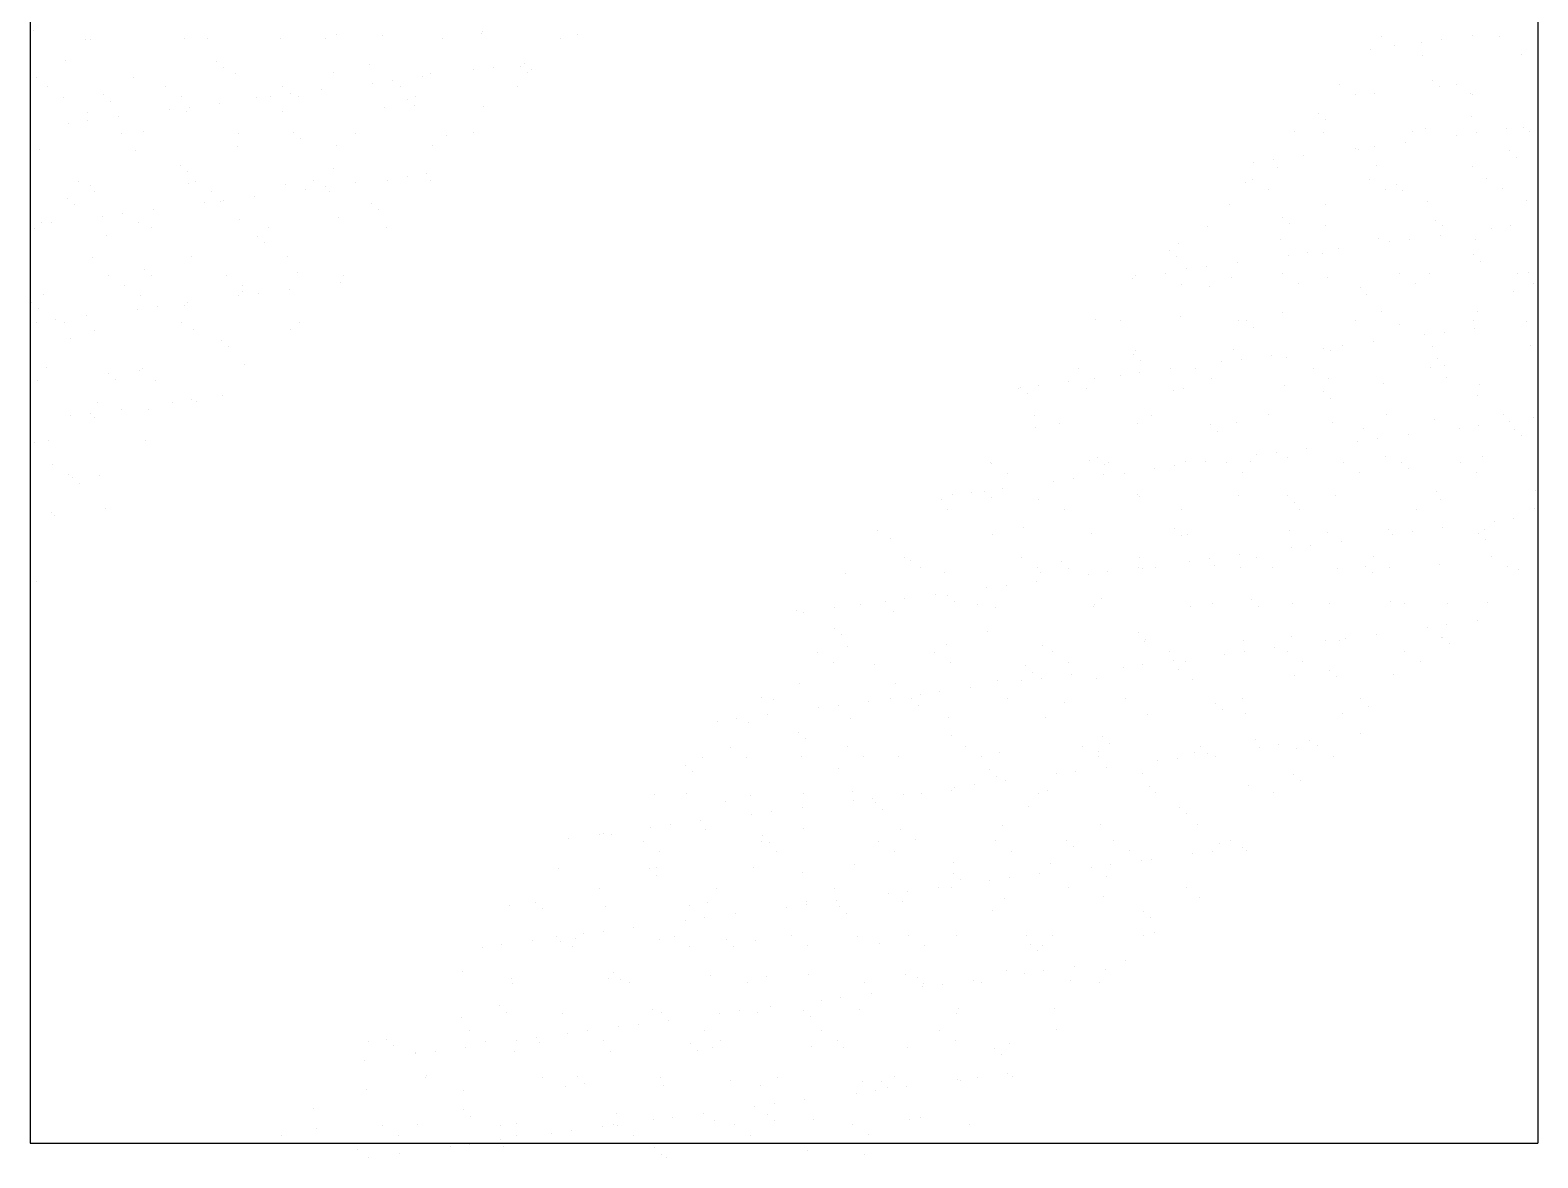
# Model space of a CAD drawing. Header units: inches. Extents: x 8.4 to 50.9, y 14.4 to 39.2.
# Drawn here: x 10.7714 to 10.9714, y 25.7495 to 25.8991 of the extents above; entities that cross this region are included whole.
import ezdxf

# ---------------------------------------------------------------- set-up
doc = ezdxf.new("R2010")
doc.units = ezdxf.units.IN
doc.header["$MEASUREMENT"] = 0
doc.layers.add('02', color=2, linetype='Continuous')

msp = doc.modelspace()

# ---------------------------------------------------------------- linework, layer by layer
at = {"layer": '02'}
for p, q in [((10.7714, 26.34505), (10.7714, 25.7515)), ((10.9714, 26.34505), (10.9714, 25.7515)), ((10.77178, 25.89908), (10.77178, 25.89908)), ((10.81209, 25.89846), (10.81209, 25.89846)), ((10.81812, 25.89841), (10.81812, 25.89841)), ((10.83121, 25.89858), (10.83121, 25.89858)), ((10.83147, 25.89886), (10.83147, 25.89886)), ((10.8417, 25.89801), (10.8417, 25.89801)), ((10.844, 25.89851), (10.844, 25.89851)), ((10.9507, 25.8982), (10.9507, 25.8982)), ((10.96267, 25.89833), (10.96267, 25.89833)), ((10.96627, 25.89823), (10.96627, 25.89823)), ((10.77873, 25.89782), (10.77873, 25.89782)), ((10.77942, 25.89789), (10.77942, 25.89789)), ((10.79182, 25.89798), (10.79182, 25.89798)), ((10.79499, 25.89792), (10.79499, 25.89792)), ((10.80461, 25.89792), (10.80461, 25.89792)), ((10.81056, 25.89795), (10.81056, 25.89795)), ((10.82613, 25.89798), (10.82613, 25.89798)), ((10.94921, 25.89656), (10.94921, 25.89656)), ((10.9524, 25.89702), (10.9524, 25.89702)), ((10.956, 25.89745), (10.956, 25.89745)), ((10.9586, 25.89779), (10.9586, 25.89779)), ((10.77613, 25.89509), (10.77613, 25.89509)), ((10.79614, 25.89492), (10.79614, 25.89492)), ((10.79706, 25.89407), (10.79706, 25.89407)), ((10.81644, 25.89448), (10.81644, 25.89448)), ((10.83286, 25.89418), (10.83286, 25.89418)), ((10.83644, 25.8943), (10.83644, 25.8943)), ((10.83693, 25.89472), (10.83693, 25.89472)), ((10.95612, 25.89566), (10.95612, 25.89566)), ((10.9692, 25.89583), (10.9692, 25.89583)), ((10.77229, 25.89287), (10.77229, 25.89287)), ((10.78508, 25.89281), (10.78508, 25.89281)), ((10.79858, 25.8933), (10.79858, 25.8933)), ((10.81167, 25.89346), (10.81167, 25.89346)), ((10.8168, 25.89207), (10.8168, 25.89207)), ((10.8194, 25.89241), (10.8194, 25.89241)), ((10.82347, 25.89295), (10.82347, 25.89295)), ((10.82446, 25.8934), (10.82446, 25.8934)), ((10.83026, 25.89384), (10.83026, 25.89384)), ((10.83737, 25.89346), (10.83737, 25.89346)), ((10.83797, 25.89389), (10.83797, 25.89389)), ((10.95737, 25.89246), (10.95737, 25.89246)), ((10.77376, 25.89155), (10.77376, 25.89155)), ((10.77587, 25.89021), (10.77587, 25.89021)), ((10.7811, 25.89053), (10.7811, 25.89053)), ((10.78933, 25.89158), (10.78933, 25.89158)), ((10.79144, 25.89024), (10.79144, 25.89024)), ((10.80141, 25.89009), (10.80141, 25.89009)), ((10.80334, 25.8903), (10.80334, 25.8903)), ((10.8049, 25.89161), (10.8049, 25.89161)), ((10.80594, 25.89064), (10.80594, 25.89064)), ((10.80701, 25.89026), (10.80701, 25.89026)), ((10.81001, 25.89118), (10.81001, 25.89118)), ((10.82047, 25.89164), (10.82047, 25.89164)), ((10.82258, 25.89029), (10.82258, 25.89029)), ((10.83604, 25.89166), (10.83604, 25.89166)), ((10.94504, 25.89186), (10.94504, 25.89186)), ((10.94715, 25.89052), (10.94715, 25.89052)), ((10.94967, 25.89072), (10.94967, 25.89072)), ((10.95829, 25.89162), (10.95829, 25.89162)), ((10.96061, 25.89189), (10.96061, 25.89189)), ((10.96246, 25.89066), (10.96246, 25.89066)), ((10.96272, 25.89055), (10.96272, 25.89055)), ((10.77905, 25.88818), (10.77905, 25.88818)), ((10.78203, 25.88968), (10.78203, 25.88968)), ((10.78988, 25.88853), (10.78988, 25.88853)), ((10.79214, 25.88835), (10.79214, 25.88835)), ((10.79249, 25.88887), (10.79249, 25.88887)), ((10.79655, 25.8894), (10.79655, 25.8894)), ((10.80493, 25.88829), (10.80493, 25.88829)), ((10.81843, 25.88877), (10.81843, 25.88877)), ((10.82141, 25.88992), (10.82141, 25.88992)), ((10.82234, 25.88907), (10.82234, 25.88907)), ((10.83152, 25.88894), (10.83152, 25.88894)), ((10.94234, 25.88807), (10.94234, 25.88807)), ((10.77642, 25.88675), (10.77642, 25.88675)), ((10.77903, 25.8871), (10.77903, 25.8871)), ((10.78309, 25.88763), (10.78309, 25.88763)), ((10.94326, 25.88723), (10.94326, 25.88723)), ((10.95643, 25.88603), (10.95643, 25.88603)), ((10.96264, 25.88763), (10.96264, 25.88763)), ((10.96952, 25.8862), (10.96952, 25.8862)), ((10.78346, 25.88537), (10.78346, 25.88537)), ((10.78638, 25.8857), (10.78638, 25.8857)), ((10.79903, 25.8854), (10.79903, 25.8854)), ((10.80638, 25.88553), (10.80638, 25.88553)), ((10.80731, 25.88468), (10.80731, 25.88468)), ((10.8146, 25.88543), (10.8146, 25.88543)), ((10.82669, 25.88508), (10.82669, 25.88508)), ((10.83017, 25.88546), (10.83017, 25.88546)), ((10.93917, 25.88565), (10.93917, 25.88565)), ((10.94293, 25.88554), (10.94293, 25.88554)), ((10.95382, 25.88422), (10.95382, 25.88422)), ((10.95474, 25.88568), (10.95474, 25.88568)), ((10.96061, 25.88511), (10.96061, 25.88511)), ((10.96321, 25.88545), (10.96321, 25.88545)), ((10.96728, 25.88599), (10.96728, 25.88599)), ((10.97031, 25.88571), (10.97031, 25.88571)), ((10.7726, 25.88324), (10.7726, 25.88324)), ((10.78539, 25.88317), (10.78539, 25.88317)), ((10.7989, 25.88366), (10.7989, 25.88366)), ((10.81199, 25.88383), (10.81199, 25.88383)), ((10.82478, 25.88377), (10.82478, 25.88377)), ((10.94036, 25.88245), (10.94036, 25.88245)), ((10.94715, 25.88334), (10.94715, 25.88334)), ((10.94761, 25.88324), (10.94761, 25.88324)), ((10.94975, 25.88368), (10.94975, 25.88368)), ((10.96762, 25.88307), (10.96762, 25.88307)), ((10.96854, 25.88223), (10.96854, 25.88223)), ((10.79135, 25.88114), (10.79135, 25.88114)), ((10.79227, 25.88029), (10.79227, 25.88029)), ((10.81166, 25.8807), (10.81166, 25.8807)), ((10.82401, 25.88007), (10.82401, 25.88007)), ((10.93369, 25.88157), (10.93369, 25.88157)), ((10.93629, 25.88191), (10.93629, 25.88191)), ((10.9369, 25.88092), (10.9369, 25.88092)), ((10.94998, 25.88108), (10.94998, 25.88108)), ((10.96277, 25.88102), (10.96277, 25.88102)), ((10.7778, 25.87903), (10.7778, 25.87903)), ((10.77936, 25.87855), (10.77936, 25.87855)), ((10.79245, 25.87872), (10.79245, 25.87872)), ((10.79337, 25.87906), (10.79337, 25.87906)), ((10.80524, 25.87865), (10.80524, 25.87865)), ((10.80894, 25.87909), (10.80894, 25.87909)), ((10.81055, 25.8783), (10.81055, 25.8783)), ((10.81462, 25.87884), (10.81462, 25.87884)), ((10.81875, 25.87914), (10.81875, 25.87914)), ((10.82141, 25.87973), (10.82141, 25.87973)), ((10.82451, 25.87911), (10.82451, 25.87911)), ((10.93258, 25.87885), (10.93258, 25.87885)), ((10.93351, 25.87931), (10.93351, 25.87931)), ((10.94908, 25.87934), (10.94908, 25.87934)), ((10.95259, 25.87868), (10.95259, 25.87868)), ((10.96465, 25.87937), (10.96465, 25.87937)), ((10.96676, 25.87803), (10.96676, 25.87803)), ((10.77632, 25.87675), (10.77632, 25.87675)), ((10.77991, 25.87769), (10.77991, 25.87769)), ((10.79449, 25.87619), (10.79449, 25.87619)), ((10.79548, 25.87772), (10.79548, 25.87772)), ((10.79662, 25.87631), (10.79662, 25.87631)), ((10.7971, 25.87653), (10.7971, 25.87653)), ((10.80116, 25.87707), (10.80116, 25.87707)), ((10.80795, 25.87796), (10.80795, 25.87796)), ((10.81105, 25.87774), (10.81105, 25.87774)), ((10.81663, 25.87614), (10.81663, 25.87614)), ((10.93561, 25.87797), (10.93561, 25.87797)), ((10.95118, 25.878), (10.95118, 25.878)), ((10.95351, 25.87784), (10.95351, 25.87784)), ((10.95675, 25.8764), (10.95675, 25.8764)), ((10.96983, 25.87656), (10.96983, 25.87656)), ((10.77724, 25.87591), (10.77724, 25.87591)), ((10.78103, 25.87442), (10.78103, 25.87442)), ((10.78364, 25.87476), (10.78364, 25.87476)), ((10.7877, 25.87529), (10.7877, 25.87529)), ((10.79921, 25.87403), (10.79921, 25.87403)), ((10.8123, 25.87419), (10.8123, 25.87419)), ((10.81755, 25.87529), (10.81755, 25.87529)), ((10.93045, 25.87597), (10.93045, 25.87597)), ((10.93756, 25.87429), (10.93756, 25.87429)), ((10.94324, 25.87591), (10.94324, 25.87591)), ((10.77193, 25.87282), (10.77193, 25.87282)), ((10.77292, 25.8736), (10.77292, 25.8736)), ((10.77424, 25.87352), (10.77424, 25.87352)), ((10.78571, 25.87354), (10.78571, 25.87354)), ((10.7875, 25.87285), (10.7875, 25.87285)), ((10.80307, 25.87288), (10.80307, 25.87288)), ((10.81864, 25.87291), (10.81864, 25.87291)), ((10.92763, 25.87311), (10.92763, 25.87311)), ((10.93848, 25.87345), (10.93848, 25.87345)), ((10.9432, 25.87313), (10.9432, 25.87313)), ((10.95786, 25.87385), (10.95786, 25.87385)), ((10.95878, 25.87316), (10.95878, 25.87316)), ((10.96522, 25.87277), (10.96522, 25.87277)), ((10.96782, 25.87312), (10.96782, 25.87312)), ((10.78159, 25.87192), (10.78159, 25.87192)), ((10.8016, 25.87175), (10.8016, 25.87175)), ((10.80252, 25.8709), (10.80252, 25.8709)), ((10.92371, 25.8708), (10.92371, 25.8708)), ((10.93721, 25.87128), (10.93721, 25.87128)), ((10.94497, 25.87011), (10.94497, 25.87011)), ((10.9503, 25.87145), (10.9503, 25.87145)), ((10.95176, 25.871), (10.95176, 25.871)), ((10.95436, 25.87134), (10.95436, 25.87134)), ((10.95843, 25.87188), (10.95843, 25.87188)), ((10.96309, 25.87139), (10.96309, 25.87139)), ((10.77968, 25.86891), (10.77968, 25.86891)), ((10.79277, 25.86908), (10.79277, 25.86908)), ((10.80556, 25.86902), (10.80556, 25.86902)), ((10.92253, 25.86991), (10.92253, 25.86991)), ((10.92345, 25.86906), (10.92345, 25.86906)), ((10.93151, 25.86833), (10.93151, 25.86833)), ((10.9383, 25.86923), (10.9383, 25.86923)), ((10.9409, 25.86957), (10.9409, 25.86957)), ((10.94283, 25.86946), (10.94283, 25.86946)), ((10.96284, 25.86929), (10.96284, 25.86929)), ((10.96376, 25.86845), (10.96376, 25.86845)), ((10.78184, 25.86651), (10.78184, 25.86651)), ((10.78657, 25.86736), (10.78657, 25.86736)), ((10.78749, 25.86651), (10.78749, 25.86651)), ((10.79741, 25.86654), (10.79741, 25.86654)), ((10.80687, 25.86692), (10.80687, 25.86692)), ((10.81298, 25.86657), (10.81298, 25.86657)), ((10.91768, 25.86617), (10.91768, 25.86617)), ((10.91805, 25.86656), (10.91805, 25.86656)), ((10.92197, 25.86676), (10.92197, 25.86676)), ((10.92484, 25.86746), (10.92484, 25.86746)), ((10.92745, 25.8678), (10.92745, 25.8678)), ((10.93077, 25.86634), (10.93077, 25.86634)), ((10.93754, 25.86679), (10.93754, 25.86679)), ((10.94356, 25.86628), (10.94356, 25.86628)), ((10.95311, 25.86682), (10.95311, 25.86682)), ((10.95706, 25.86676), (10.95706, 25.86676)), ((10.96869, 25.86685), (10.96869, 25.86685)), ((10.97015, 25.86693), (10.97015, 25.86693)), ((10.78395, 25.86517), (10.78395, 25.86517)), ((10.79952, 25.86519), (10.79952, 25.86519)), ((10.79953, 25.86439), (10.79953, 25.86439)), ((10.80171, 25.86419), (10.80171, 25.86419)), ((10.80577, 25.86473), (10.80577, 25.86473)), ((10.81256, 25.86562), (10.81256, 25.86562)), ((10.92408, 25.86542), (10.92408, 25.86542)), ((10.9278, 25.86508), (10.9278, 25.86508)), ((10.93965, 25.86545), (10.93965, 25.86545)), ((10.94781, 25.8649), (10.94781, 25.8649)), ((10.94873, 25.86406), (10.94873, 25.86406)), ((10.95522, 25.86548), (10.95522, 25.86548)), ((10.96811, 25.86446), (10.96811, 25.86446)), ((10.97079, 25.86551), (10.97079, 25.86551)), ((10.77154, 25.86297), (10.77154, 25.86297)), ((10.77246, 25.86213), (10.77246, 25.86213)), ((10.77323, 25.86397), (10.77323, 25.86397)), ((10.78564, 25.86208), (10.78564, 25.86208)), ((10.78602, 25.86391), (10.78602, 25.86391)), ((10.78825, 25.86242), (10.78825, 25.86242)), ((10.79184, 25.86253), (10.79184, 25.86253)), ((10.79231, 25.86295), (10.79231, 25.86295)), ((10.7991, 25.86385), (10.7991, 25.86385)), ((10.77219, 25.8603), (10.77219, 25.8603)), ((10.77479, 25.86065), (10.77479, 25.86065)), ((10.77596, 25.8603), (10.77596, 25.8603)), ((10.77885, 25.86118), (10.77885, 25.86118)), ((10.79154, 25.86033), (10.79154, 25.86033)), ((10.80711, 25.86036), (10.80711, 25.86036)), ((10.91277, 25.86069), (10.91277, 25.86069)), ((10.9161, 25.86056), (10.9161, 25.86056)), ((10.92402, 25.86116), (10.92402, 25.86116)), ((10.93167, 25.86059), (10.93167, 25.86059)), ((10.93278, 25.86052), (10.93278, 25.86052)), ((10.93753, 25.86165), (10.93753, 25.86165)), ((10.94724, 25.86061), (10.94724, 25.86061)), ((10.95061, 25.86182), (10.95061, 25.86182)), ((10.95308, 25.86007), (10.95308, 25.86007)), ((10.96281, 25.86064), (10.96281, 25.86064)), ((10.9634, 25.86175), (10.9634, 25.86175)), ((10.96983, 25.86043), (10.96983, 25.86043)), ((10.77681, 25.85814), (10.77681, 25.85814)), ((10.77999, 25.85928), (10.77999, 25.85928)), ((10.79308, 25.85945), (10.79308, 25.85945)), ((10.80587, 25.85939), (10.80587, 25.85939)), ((10.9337, 25.85967), (10.9337, 25.85967)), ((10.95637, 25.85866), (10.95637, 25.85866)), ((10.95897, 25.859), (10.95897, 25.859)), ((10.96304, 25.85954), (10.96304, 25.85954)), ((10.79682, 25.85797), (10.79682, 25.85797)), ((10.79774, 25.85712), (10.79774, 25.85712)), ((10.91775, 25.85613), (10.91775, 25.85613)), ((10.91799, 25.85654), (10.91799, 25.85654)), ((10.93108, 25.8567), (10.93108, 25.8567)), ((10.94291, 25.85689), (10.94291, 25.85689)), ((10.94387, 25.85664), (10.94387, 25.85664)), ((10.94551, 25.85723), (10.94551, 25.85723)), ((10.94958, 25.85777), (10.94958, 25.85777)), ((10.95737, 25.85713), (10.95737, 25.85713)), ((10.97046, 25.85729), (10.97046, 25.85729)), ((10.77355, 25.85433), (10.77355, 25.85433)), ((10.78634, 25.85427), (10.78634, 25.85427)), ((10.79984, 25.85476), (10.79984, 25.85476)), ((10.91044, 25.85422), (10.91044, 25.85422)), ((10.91867, 25.85528), (10.91867, 25.85528)), ((10.92266, 25.85422), (10.92266, 25.85422)), ((10.92601, 25.85424), (10.92601, 25.85424)), ((10.92945, 25.85512), (10.92945, 25.85512)), ((10.93206, 25.85546), (10.93206, 25.85546)), ((10.93612, 25.856), (10.93612, 25.856)), ((10.93805, 25.85568), (10.93805, 25.85568)), ((10.94158, 25.85427), (10.94158, 25.85427)), ((10.95715, 25.8543), (10.95715, 25.8543)), ((10.95806, 25.85551), (10.95806, 25.85551)), ((10.95898, 25.85467), (10.95898, 25.85467)), ((10.77241, 25.85262), (10.77241, 25.85262)), ((10.78179, 25.85358), (10.78179, 25.85358)), ((10.78271, 25.85274), (10.78271, 25.85274)), ((10.78587, 25.85399), (10.78587, 25.85399)), ((10.78798, 25.85265), (10.78798, 25.85265)), ((10.9092, 25.85245), (10.9092, 25.85245)), ((10.91255, 25.85287), (10.91255, 25.85287)), ((10.91599, 25.85335), (10.91599, 25.85335)), ((10.9186, 25.85369), (10.9186, 25.85369)), ((10.92812, 25.8529), (10.92812, 25.8529)), ((10.93784, 25.85201), (10.93784, 25.85201)), ((10.94369, 25.85293), (10.94369, 25.85293)), ((10.95093, 25.85218), (10.95093, 25.85218)), ((10.95926, 25.85296), (10.95926, 25.85296)), ((10.96372, 25.85212), (10.96372, 25.85212)), ((10.79286, 25.85008), (10.79286, 25.85008)), ((10.79692, 25.85062), (10.79692, 25.85062)), ((10.90254, 25.85157), (10.90254, 25.85157)), ((10.90272, 25.85174), (10.90272, 25.85174)), ((10.90364, 25.85089), (10.90364, 25.85089)), ((10.90514, 25.85192), (10.90514, 25.85192)), ((10.91155, 25.85159), (10.91155, 25.85159)), ((10.92302, 25.8513), (10.92302, 25.8513)), ((10.92434, 25.85153), (10.92434, 25.85153)), ((10.94303, 25.85112), (10.94303, 25.85112)), ((10.94395, 25.85028), (10.94395, 25.85028)), ((10.96333, 25.85068), (10.96333, 25.85068)), ((10.7794, 25.84831), (10.7794, 25.84831)), ((10.78031, 25.84965), (10.78031, 25.84965)), ((10.78346, 25.84884), (10.78346, 25.84884)), ((10.78706, 25.84875), (10.78706, 25.84875)), ((10.79025, 25.84974), (10.79025, 25.84974)), ((10.7934, 25.84981), (10.7934, 25.84981)), ((10.90457, 25.84801), (10.90457, 25.84801)), ((10.92014, 25.84804), (10.92014, 25.84804)), ((10.93571, 25.84806), (10.93571, 25.84806)), ((10.95128, 25.84809), (10.95128, 25.84809)), ((10.96685, 25.84812), (10.96685, 25.84812)), ((10.7768, 25.84797), (10.7768, 25.84797)), ((10.78, 25.84778), (10.78, 25.84778)), ((10.9048, 25.84641), (10.9048, 25.84641)), ((10.90799, 25.84691), (10.90799, 25.84691)), ((10.91831, 25.8469), (10.91831, 25.8469)), ((10.928, 25.84674), (10.928, 25.84674)), ((10.9314, 25.84707), (10.9314, 25.84707)), ((10.94419, 25.84701), (10.94419, 25.84701)), ((10.9483, 25.84629), (10.9483, 25.84629)), ((10.95769, 25.84749), (10.95769, 25.84749)), ((10.96098, 25.84632), (10.96098, 25.84632)), ((10.96358, 25.84667), (10.96358, 25.84667)), ((10.96765, 25.8472), (10.96765, 25.8472)), ((10.9683, 25.84612), (10.9683, 25.84612)), ((10.97078, 25.84766), (10.97078, 25.84766)), ((10.77203, 25.84436), (10.77203, 25.84436)), ((10.77386, 25.8447), (10.77386, 25.8447)), ((10.78665, 25.84464), (10.78665, 25.84464)), ((10.92892, 25.84589), (10.92892, 25.84589)), ((10.94752, 25.84455), (10.94752, 25.84455)), ((10.95012, 25.84489), (10.95012, 25.84489)), ((10.95419, 25.84543), (10.95419, 25.84543)), ((10.96923, 25.84528), (10.96923, 25.84528)), ((10.91296, 25.84235), (10.91296, 25.84235)), ((10.93406, 25.84278), (10.93406, 25.84278)), ((10.93667, 25.84312), (10.93667, 25.84312)), ((10.93816, 25.84238), (10.93816, 25.84238)), ((10.94073, 25.84366), (10.94073, 25.84366)), ((10.95124, 25.84255), (10.95124, 25.84255)), ((10.96403, 25.84249), (10.96403, 25.84249)), ((10.77434, 25.84144), (10.77434, 25.84144)), ((10.77645, 25.8401), (10.77645, 25.8401)), ((10.78062, 25.84001), (10.78062, 25.84001)), ((10.89877, 25.84179), (10.89877, 25.84179)), ((10.89891, 25.84167), (10.89891, 25.84167)), ((10.90102, 25.84032), (10.90102, 25.84032)), ((10.91186, 25.84196), (10.91186, 25.84196)), ((10.91381, 25.84011), (10.91381, 25.84011)), ((10.91389, 25.8415), (10.91389, 25.8415)), ((10.91448, 25.84169), (10.91448, 25.84169)), ((10.91659, 25.84035), (10.91659, 25.84035)), ((10.9206, 25.84101), (10.9206, 25.84101)), ((10.92321, 25.84135), (10.92321, 25.84135)), ((10.92465, 25.84189), (10.92465, 25.84189)), ((10.92727, 25.84189), (10.92727, 25.84189)), ((10.93005, 25.84172), (10.93005, 25.84172)), ((10.93216, 25.84038), (10.93216, 25.84038)), ((10.93327, 25.84191), (10.93327, 25.84191)), ((10.94562, 25.84175), (10.94562, 25.84175)), ((10.94773, 25.84041), (10.94773, 25.84041)), ((10.95327, 25.84173), (10.95327, 25.84173)), ((10.9542, 25.84089), (10.9542, 25.84089)), ((10.96119, 25.84178), (10.96119, 25.84178)), ((10.9633, 25.84044), (10.9633, 25.84044)), ((10.77701, 25.8398), (10.77701, 25.8398)), ((10.77793, 25.83896), (10.77793, 25.83896)), ((10.90035, 25.83834), (10.90035, 25.83834)), ((10.90715, 25.83924), (10.90715, 25.83924)), ((10.90975, 25.83958), (10.90975, 25.83958)), ((10.97109, 25.83803), (10.97109, 25.83803)), ((10.89233, 25.83684), (10.89233, 25.83684)), ((10.89369, 25.83746), (10.89369, 25.83746)), ((10.89629, 25.83781), (10.89629, 25.83781)), ((10.89793, 25.83796), (10.89793, 25.83796)), ((10.89886, 25.83711), (10.89886, 25.83711)), ((10.90512, 25.83678), (10.90512, 25.83678)), ((10.91824, 25.83752), (10.91824, 25.83752)), ((10.91862, 25.83727), (10.91862, 25.83727)), ((10.93171, 25.83743), (10.93171, 25.83743)), ((10.93824, 25.83735), (10.93824, 25.83735)), ((10.93916, 25.8365), (10.93916, 25.8365)), ((10.9445, 25.83737), (10.9445, 25.83737)), ((10.958, 25.83786), (10.958, 25.83786)), ((10.95855, 25.8369), (10.95855, 25.8369)), ((10.77418, 25.83507), (10.77418, 25.83507)), ((10.77461, 25.83473), (10.77461, 25.83473)), ((10.78141, 25.83563), (10.78141, 25.83563)), ((10.89304, 25.83546), (10.89304, 25.83546)), ((10.90861, 25.83549), (10.90861, 25.83549)), ((10.92418, 25.83552), (10.92418, 25.83552)), ((10.93975, 25.83554), (10.93975, 25.83554)), ((10.95532, 25.83557), (10.95532, 25.83557)), ((10.96819, 25.83433), (10.96819, 25.83433)), ((10.97089, 25.8356), (10.97089, 25.8356)), ((10.88382, 25.83273), (10.88382, 25.83273)), ((10.89909, 25.83215), (10.89909, 25.83215)), ((10.90321, 25.83313), (10.90321, 25.83313)), ((10.91218, 25.83232), (10.91218, 25.83232)), ((10.92321, 25.83296), (10.92321, 25.83296)), ((10.92413, 25.83211), (10.92413, 25.83211)), ((10.92497, 25.83226), (10.92497, 25.83226)), ((10.93847, 25.83275), (10.93847, 25.83275)), ((10.94351, 25.83251), (10.94351, 25.83251)), ((10.95156, 25.83291), (10.95156, 25.83291)), ((10.95213, 25.83221), (10.95213, 25.83221)), ((10.95473, 25.83255), (10.95473, 25.83255)), ((10.9588, 25.83309), (10.9588, 25.83309)), ((10.96352, 25.83234), (10.96352, 25.83234)), ((10.96435, 25.83285), (10.96435, 25.83285)), ((10.96559, 25.83398), (10.96559, 25.83398)), ((10.88558, 25.83167), (10.88558, 25.83167)), ((10.93867, 25.83044), (10.93867, 25.83044)), ((10.94128, 25.83078), (10.94128, 25.83078)), ((10.94534, 25.83132), (10.94534, 25.83132)), ((10.96444, 25.8315), (10.96444, 25.8315)), ((10.88738, 25.82912), (10.88738, 25.82912)), ((10.88817, 25.82874), (10.88817, 25.82874)), ((10.90295, 25.82915), (10.90295, 25.82915)), ((10.90818, 25.82857), (10.90818, 25.82857)), ((10.91852, 25.82917), (10.91852, 25.82917)), ((10.92521, 25.82867), (10.92521, 25.82867)), ((10.92782, 25.82901), (10.92782, 25.82901)), ((10.92848, 25.82813), (10.92848, 25.82813)), ((10.93188, 25.82955), (10.93188, 25.82955)), ((10.93409, 25.8292), (10.93409, 25.8292)), ((10.94966, 25.82923), (10.94966, 25.82923)), ((10.95832, 25.82823), (10.95832, 25.82823)), ((10.96523, 25.82926), (10.96523, 25.82926)), ((10.77222, 25.82602), (10.77222, 25.82602)), ((10.87955, 25.82704), (10.87955, 25.82704)), ((10.88948, 25.82777), (10.88948, 25.82777)), ((10.89264, 25.82721), (10.89264, 25.82721)), ((10.90496, 25.826), (10.90496, 25.826)), ((10.90505, 25.8278), (10.90505, 25.8278)), ((10.90543, 25.82715), (10.90543, 25.82715)), ((10.9091, 25.82772), (10.9091, 25.82772)), ((10.91176, 25.8269), (10.91176, 25.8269)), ((10.91436, 25.82724), (10.91436, 25.82724)), ((10.91842, 25.82777), (10.91842, 25.82777)), ((10.91894, 25.82763), (10.91894, 25.82763)), ((10.92063, 25.82783), (10.92063, 25.82783)), ((10.93202, 25.8278), (10.93202, 25.8278)), ((10.9362, 25.82786), (10.9362, 25.82786)), ((10.94482, 25.82774), (10.94482, 25.82774)), ((10.94849, 25.82795), (10.94849, 25.82795)), ((10.94941, 25.82711), (10.94941, 25.82711)), ((10.95177, 25.82789), (10.95177, 25.82789)), ((10.96734, 25.82792), (10.96734, 25.82792)), ((10.96879, 25.82751), (10.96879, 25.82751)), ((10.8915, 25.82423), (10.8915, 25.82423)), ((10.89315, 25.82418), (10.89315, 25.82418)), ((10.8983, 25.82512), (10.8983, 25.82512)), ((10.9009, 25.82547), (10.9009, 25.82547)), ((10.87311, 25.82209), (10.87311, 25.82209)), ((10.87805, 25.82246), (10.87805, 25.82246)), ((10.8815, 25.82291), (10.8815, 25.82291)), ((10.88484, 25.82335), (10.88484, 25.82335)), ((10.8859, 25.82203), (10.8859, 25.82203)), ((10.88744, 25.8237), (10.88744, 25.8237)), ((10.89407, 25.82334), (10.89407, 25.82334)), ((10.89707, 25.82294), (10.89707, 25.82294)), ((10.8994, 25.82252), (10.8994, 25.82252)), ((10.91249, 25.82269), (10.91249, 25.82269)), ((10.91265, 25.82297), (10.91265, 25.82297)), ((10.91345, 25.82374), (10.91345, 25.82374)), ((10.92528, 25.82263), (10.92528, 25.82263)), ((10.92822, 25.823), (10.92822, 25.823)), ((10.93346, 25.82357), (10.93346, 25.82357)), ((10.93438, 25.82272), (10.93438, 25.82272)), ((10.93879, 25.82311), (10.93879, 25.82311)), ((10.94379, 25.82302), (10.94379, 25.82302)), ((10.95187, 25.82328), (10.95187, 25.82328)), ((10.95376, 25.82312), (10.95376, 25.82312)), ((10.95936, 25.82305), (10.95936, 25.82305)), ((10.96466, 25.82322), (10.96466, 25.82322)), ((10.87398, 25.82192), (10.87398, 25.82192)), ((10.95934, 25.82022), (10.95934, 25.82022)), ((10.96341, 25.82075), (10.96341, 25.82075)), ((10.87812, 25.81979), (10.87812, 25.81979)), ((10.87904, 25.81895), (10.87904, 25.81895)), ((10.89842, 25.81935), (10.89842, 25.81935)), ((10.91843, 25.81918), (10.91843, 25.81918)), ((10.91935, 25.81833), (10.91935, 25.81833)), ((10.93234, 25.81817), (10.93234, 25.81817)), ((10.93873, 25.81874), (10.93873, 25.81874)), ((10.94328, 25.8181), (10.94328, 25.8181)), ((10.94513, 25.8181), (10.94513, 25.8181)), ((10.94589, 25.81844), (10.94589, 25.81844)), ((10.94995, 25.81898), (10.94995, 25.81898)), ((10.95674, 25.81987), (10.95674, 25.81987)), ((10.95863, 25.81859), (10.95863, 25.81859)), ((10.95874, 25.81856), (10.95874, 25.81856)), ((10.87584, 25.81657), (10.87584, 25.81657)), ((10.87987, 25.81741), (10.87987, 25.81741)), ((10.89141, 25.8166), (10.89141, 25.8166)), ((10.89296, 25.81757), (10.89296, 25.81757)), ((10.90575, 25.81751), (10.90575, 25.81751)), ((10.90698, 25.81663), (10.90698, 25.81663)), ((10.91925, 25.818), (10.91925, 25.818)), ((10.92255, 25.81665), (10.92255, 25.81665)), ((10.92982, 25.81633), (10.92982, 25.81633)), ((10.93243, 25.81667), (10.93243, 25.81667)), ((10.93649, 25.81721), (10.93649, 25.81721)), ((10.93813, 25.81668), (10.93813, 25.81668)), ((10.9537, 25.81671), (10.9537, 25.81671)), ((10.95966, 25.81772), (10.95966, 25.81772)), ((10.87795, 25.81523), (10.87795, 25.81523)), ((10.88339, 25.81496), (10.88339, 25.81496)), ((10.89352, 25.81525), (10.89352, 25.81525)), ((10.9034, 25.81479), (10.9034, 25.81479)), ((10.90909, 25.81528), (10.90909, 25.81528)), ((10.91637, 25.81456), (10.91637, 25.81456)), ((10.91897, 25.8149), (10.91897, 25.8149)), ((10.92303, 25.81544), (10.92303, 25.81544)), ((10.9237, 25.81435), (10.9237, 25.81435)), ((10.92466, 25.81531), (10.92466, 25.81531)), ((10.94023, 25.81534), (10.94023, 25.81534)), ((10.94371, 25.81418), (10.94371, 25.81418)), ((10.9558, 25.81537), (10.9558, 25.81537)), ((10.87342, 25.81246), (10.87342, 25.81246)), ((10.88621, 25.8124), (10.88621, 25.8124)), ((10.89972, 25.81289), (10.89972, 25.81289)), ((10.90291, 25.81279), (10.90291, 25.81279)), ((10.90432, 25.81395), (10.90432, 25.81395)), ((10.90551, 25.81313), (10.90551, 25.81313)), ((10.90957, 25.81366), (10.90957, 25.81366)), ((10.91281, 25.81305), (10.91281, 25.81305)), ((10.9256, 25.81299), (10.9256, 25.81299)), ((10.9391, 25.81348), (10.9391, 25.81348)), ((10.94463, 25.81333), (10.94463, 25.81333)), ((10.95219, 25.81364), (10.95219, 25.81364)), ((10.86836, 25.81057), (10.86836, 25.81057)), ((10.86997, 25.81036), (10.86997, 25.81036)), ((10.88266, 25.81012), (10.88266, 25.81012)), ((10.88554, 25.81039), (10.88554, 25.81039)), ((10.88837, 25.8104), (10.88837, 25.8104)), ((10.88945, 25.81101), (10.88945, 25.81101)), ((10.89205, 25.81136), (10.89205, 25.81136)), ((10.89611, 25.81189), (10.89611, 25.81189)), ((10.90111, 25.81042), (10.90111, 25.81042)), ((10.91668, 25.81045), (10.91668, 25.81045)), ((10.93225, 25.81047), (10.93225, 25.81047)), ((10.94782, 25.8105), (10.94782, 25.8105)), ((10.8692, 25.80835), (10.8692, 25.80835)), ((10.87599, 25.80924), (10.87599, 25.80924)), ((10.87859, 25.80958), (10.87859, 25.80958)), ((10.88929, 25.80956), (10.88929, 25.80956)), ((10.90867, 25.80996), (10.90867, 25.80996)), ((10.91957, 25.80836), (10.91957, 25.80836)), ((10.92868, 25.80979), (10.92868, 25.80979)), ((10.9296, 25.80894), (10.9296, 25.80894)), ((10.93265, 25.80853), (10.93265, 25.80853)), ((10.94545, 25.80847), (10.94545, 25.80847)), ((10.94898, 25.80935), (10.94898, 25.80935)), ((10.86253, 25.80747), (10.86253, 25.80747)), ((10.86513, 25.80781), (10.86513, 25.80781)), ((10.86668, 25.80729), (10.86668, 25.80729)), ((10.87334, 25.80601), (10.87334, 25.80601)), ((10.88018, 25.80777), (10.88018, 25.80777)), ((10.89327, 25.80794), (10.89327, 25.80794)), ((10.90606, 25.80788), (10.90606, 25.80788)), ((10.86431, 25.80402), (10.86431, 25.80402)), ((10.87426, 25.80517), (10.87426, 25.80517)), ((10.87988, 25.80405), (10.87988, 25.80405)), ((10.89364, 25.80557), (10.89364, 25.80557)), ((10.89545, 25.80408), (10.89545, 25.80408)), ((10.91102, 25.8041), (10.91102, 25.8041)), ((10.91365, 25.8054), (10.91365, 25.8054)), ((10.91457, 25.80455), (10.91457, 25.80455)), ((10.92659, 25.80413), (10.92659, 25.80413)), ((10.93395, 25.80496), (10.93395, 25.80496)), ((10.93704, 25.80433), (10.93704, 25.80433)), ((10.9411, 25.80487), (10.9411, 25.80487)), ((10.94216, 25.80416), (10.94216, 25.80416)), ((10.94789, 25.80576), (10.94789, 25.80576)), ((10.86065, 25.80266), (10.86065, 25.80266)), ((10.86642, 25.80268), (10.86642, 25.80268)), ((10.87374, 25.80283), (10.87374, 25.80283)), ((10.88199, 25.80271), (10.88199, 25.80271)), ((10.88653, 25.80277), (10.88653, 25.80277)), ((10.89756, 25.80273), (10.89756, 25.80273)), ((10.90003, 25.80325), (10.90003, 25.80325)), ((10.91312, 25.80342), (10.91312, 25.80342)), ((10.91313, 25.80276), (10.91313, 25.80276)), ((10.92098, 25.80222), (10.92098, 25.80222)), ((10.92358, 25.80256), (10.92358, 25.80256)), ((10.92591, 25.80336), (10.92591, 25.80336)), ((10.92764, 25.8031), (10.92764, 25.8031)), ((10.9287, 25.80279), (10.9287, 25.80279)), ((10.93443, 25.80399), (10.93443, 25.80399)), ((10.93942, 25.80384), (10.93942, 25.80384)), ((10.94427, 25.80282), (10.94427, 25.80282)), ((10.85831, 25.80162), (10.85831, 25.80162)), ((10.85923, 25.80078), (10.85923, 25.80078)), ((10.87861, 25.80118), (10.87861, 25.80118)), ((10.89862, 25.80101), (10.89862, 25.80101)), ((10.89954, 25.80017), (10.89954, 25.80017)), ((10.90752, 25.80045), (10.90752, 25.80045)), ((10.91012, 25.80079), (10.91012, 25.80079)), ((10.91418, 25.80132), (10.91418, 25.80132)), ((10.91892, 25.80057), (10.91892, 25.80057)), ((10.93893, 25.8004), (10.93893, 25.8004)), ((10.8805, 25.79814), (10.8805, 25.79814)), ((10.89359, 25.79831), (10.89359, 25.79831)), ((10.89406, 25.79868), (10.89406, 25.79868)), ((10.89666, 25.79902), (10.89666, 25.79902)), ((10.90072, 25.79955), (10.90072, 25.79955)), ((10.90638, 25.79824), (10.90638, 25.79824)), ((10.91988, 25.79873), (10.91988, 25.79873)), ((10.93297, 25.7989), (10.93297, 25.7989)), ((10.93985, 25.79955), (10.93985, 25.79955)), ((10.8542, 25.79771), (10.8542, 25.79771)), ((10.85844, 25.79781), (10.85844, 25.79781)), ((10.86358, 25.79679), (10.86358, 25.79679)), ((10.86699, 25.79765), (10.86699, 25.79765)), ((10.87381, 25.79601), (10.87381, 25.79601)), ((10.87401, 25.79784), (10.87401, 25.79784)), ((10.8806, 25.7969), (10.8806, 25.7969)), ((10.8832, 25.79725), (10.8832, 25.79725)), ((10.88359, 25.79662), (10.88359, 25.79662)), ((10.88727, 25.79778), (10.88727, 25.79778)), ((10.88958, 25.79787), (10.88958, 25.79787)), ((10.90389, 25.79618), (10.90389, 25.79618)), ((10.90515, 25.7979), (10.90515, 25.7979)), ((10.92072, 25.79793), (10.92072, 25.79793)), ((10.9239, 25.79601), (10.9239, 25.79601)), ((10.93629, 25.79795), (10.93629, 25.79795)), ((10.86035, 25.79424), (10.86035, 25.79424)), ((10.86714, 25.79513), (10.86714, 25.79513)), ((10.86974, 25.79547), (10.86974, 25.79547)), ((10.88451, 25.79578), (10.88451, 25.79578)), ((10.92482, 25.79516), (10.92482, 25.79516)), ((10.84689, 25.79247), (10.84689, 25.79247)), ((10.84746, 25.79254), (10.84746, 25.79254)), ((10.84855, 25.79241), (10.84855, 25.79241)), ((10.85368, 25.79336), (10.85368, 25.79336)), ((10.85628, 25.7937), (10.85628, 25.7937)), ((10.86097, 25.79303), (10.86097, 25.79303)), ((10.86856, 25.79223), (10.86856, 25.79223)), ((10.87405, 25.79319), (10.87405, 25.79319)), ((10.88684, 25.79313), (10.88684, 25.79313)), ((10.90035, 25.79362), (10.90035, 25.79362)), ((10.91344, 25.79378), (10.91344, 25.79378)), ((10.92623, 25.79372), (10.92623, 25.79372)), ((10.84282, 25.79193), (10.84282, 25.79193)), ((10.85278, 25.79147), (10.85278, 25.79147)), ((10.85489, 25.79013), (10.85489, 25.79013)), ((10.86835, 25.7915), (10.86835, 25.7915)), ((10.86948, 25.79139), (10.86948, 25.79139)), ((10.87046, 25.79016), (10.87046, 25.79016)), ((10.88392, 25.79153), (10.88392, 25.79153)), ((10.88603, 25.79018), (10.88603, 25.79018)), ((10.88886, 25.79179), (10.88886, 25.79179)), ((10.89949, 25.79156), (10.89949, 25.79156)), ((10.9016, 25.79021), (10.9016, 25.79021)), ((10.90887, 25.79162), (10.90887, 25.79162)), ((10.90979, 25.79078), (10.90979, 25.79078)), ((10.91506, 25.79158), (10.91506, 25.79158)), ((10.91717, 25.79024), (10.91717, 25.79024)), ((10.92819, 25.79022), (10.92819, 25.79022)), ((10.92917, 25.79118), (10.92917, 25.79118)), ((10.93063, 25.79161), (10.93063, 25.79161)), ((10.93225, 25.79076), (10.93225, 25.79076)), ((10.93274, 25.79027), (10.93274, 25.79027)), ((10.85452, 25.78808), (10.85452, 25.78808)), ((10.86731, 25.78802), (10.86731, 25.78802)), ((10.88081, 25.7885), (10.88081, 25.7885)), ((10.8939, 25.78867), (10.8939, 25.78867)), ((10.90669, 25.78861), (10.90669, 25.78861)), ((10.91213, 25.78811), (10.91213, 25.78811)), ((10.91473, 25.78845), (10.91473, 25.78845)), ((10.91879, 25.78899), (10.91879, 25.78899)), ((10.9202, 25.7891), (10.9202, 25.7891)), ((10.92559, 25.78988), (10.92559, 25.78988)), ((10.84143, 25.78791), (10.84143, 25.78791)), ((10.85353, 25.78785), (10.85353, 25.78785)), ((10.85445, 25.787), (10.85445, 25.787)), ((10.87383, 25.7874), (10.87383, 25.7874)), ((10.89383, 25.78723), (10.89383, 25.78723)), ((10.89476, 25.78639), (10.89476, 25.78639)), ((10.89867, 25.78634), (10.89867, 25.78634)), ((10.90127, 25.78668), (10.90127, 25.78668)), ((10.90533, 25.78721), (10.90533, 25.78721)), ((10.91414, 25.78679), (10.91414, 25.78679)), ((10.84691, 25.78526), (10.84691, 25.78526)), ((10.86248, 25.78529), (10.86248, 25.78529)), ((10.87805, 25.78532), (10.87805, 25.78532)), ((10.88521, 25.78456), (10.88521, 25.78456)), ((10.88781, 25.78491), (10.88781, 25.78491)), ((10.89188, 25.78544), (10.89188, 25.78544)), ((10.89362, 25.78535), (10.89362, 25.78535)), ((10.90919, 25.78538), (10.90919, 25.78538)), ((10.91375, 25.78415), (10.91375, 25.78415)), ((10.92476, 25.78541), (10.92476, 25.78541)), ((10.92654, 25.78409), (10.92654, 25.78409)), ((10.83499, 25.78297), (10.83499, 25.78297)), ((10.83849, 25.78346), (10.83849, 25.78346)), ((10.83942, 25.78261), (10.83942, 25.78261)), ((10.84778, 25.7829), (10.84778, 25.7829)), ((10.8588, 25.78301), (10.8588, 25.78301)), ((10.86128, 25.78339), (10.86128, 25.78339)), ((10.87175, 25.78279), (10.87175, 25.78279)), ((10.87435, 25.78314), (10.87435, 25.78314)), ((10.87437, 25.78356), (10.87437, 25.78356)), ((10.87842, 25.78367), (10.87842, 25.78367)), ((10.8788, 25.78284), (10.8788, 25.78284)), ((10.88716, 25.7835), (10.88716, 25.7835)), ((10.89911, 25.7824), (10.89911, 25.7824)), ((10.90066, 25.78398), (10.90066, 25.78398)), ((10.91911, 25.78223), (10.91911, 25.78223)), ((10.8515, 25.78013), (10.8515, 25.78013)), ((10.85829, 25.78102), (10.85829, 25.78102)), ((10.86089, 25.78136), (10.86089, 25.78136)), ((10.86496, 25.7819), (10.86496, 25.7819)), ((10.87973, 25.782), (10.87973, 25.782)), ((10.92003, 25.78138), (10.92003, 25.78138)), ((10.83804, 25.77835), (10.83804, 25.77835)), ((10.84125, 25.77892), (10.84125, 25.77892)), ((10.84175, 25.77828), (10.84175, 25.77828)), ((10.84377, 25.77863), (10.84377, 25.77863)), ((10.84483, 25.77925), (10.84483, 25.77925)), ((10.84743, 25.77959), (10.84743, 25.77959)), ((10.85483, 25.77845), (10.85483, 25.77845)), ((10.85682, 25.77895), (10.85682, 25.77895)), ((10.86377, 25.77845), (10.86377, 25.77845)), ((10.86762, 25.77838), (10.86762, 25.77838)), ((10.87239, 25.77898), (10.87239, 25.77898)), ((10.88113, 25.77887), (10.88113, 25.77887)), ((10.88408, 25.77801), (10.88408, 25.77801)), ((10.88796, 25.77901), (10.88796, 25.77901)), ((10.89422, 25.77904), (10.89422, 25.77904)), ((10.90353, 25.77904), (10.90353, 25.77904)), ((10.90701, 25.77898), (10.90701, 25.77898)), ((10.9191, 25.77906), (10.9191, 25.77906)), ((10.92051, 25.77946), (10.92051, 25.77946)), ((10.83137, 25.77748), (10.83137, 25.77748)), ((10.83398, 25.77782), (10.83398, 25.77782)), ((10.84335, 25.77758), (10.84335, 25.77758)), ((10.85892, 25.77761), (10.85892, 25.77761)), ((10.86469, 25.77761), (10.86469, 25.77761)), ((10.87449, 25.77764), (10.87449, 25.77764)), ((10.89007, 25.77766), (10.89007, 25.77766)), ((10.90408, 25.77784), (10.90408, 25.77784)), ((10.905, 25.777), (10.905, 25.777)), ((10.90564, 25.77769), (10.90564, 25.77769)), ((10.82874, 25.77424), (10.82874, 25.77424)), ((10.84874, 25.77407), (10.84874, 25.77407)), ((10.90098, 25.77435), (10.90098, 25.77435)), ((10.90588, 25.77434), (10.90588, 25.77434)), ((10.90994, 25.77488), (10.90994, 25.77488)), ((10.91407, 25.77452), (10.91407, 25.77452)), ((10.91674, 25.77577), (10.91674, 25.77577)), ((10.8353, 25.77333), (10.8353, 25.77333)), ((10.83537, 25.77272), (10.83537, 25.77272)), ((10.84809, 25.77327), (10.84809, 25.77327)), ((10.84966, 25.77322), (10.84966, 25.77322)), ((10.85094, 25.77274), (10.85094, 25.77274)), ((10.8616, 25.77376), (10.8616, 25.77376)), ((10.86651, 25.77277), (10.86651, 25.77277)), ((10.86904, 25.77362), (10.86904, 25.77362)), ((10.87468, 25.77392), (10.87468, 25.77392)), ((10.88209, 25.7728), (10.88209, 25.7728)), ((10.88747, 25.77386), (10.88747, 25.77386)), ((10.88905, 25.77345), (10.88905, 25.77345)), ((10.88982, 25.77223), (10.88982, 25.77223)), ((10.88997, 25.77261), (10.88997, 25.77261)), ((10.89242, 25.77257), (10.89242, 25.77257)), ((10.89649, 25.7731), (10.89649, 25.7731)), ((10.89766, 25.77283), (10.89766, 25.77283)), ((10.90328, 25.774), (10.90328, 25.774)), ((10.90935, 25.77301), (10.90935, 25.77301)), ((10.91323, 25.77286), (10.91323, 25.77286)), ((10.87636, 25.77045), (10.87636, 25.77045)), ((10.87896, 25.7708), (10.87896, 25.7708)), ((10.88303, 25.77133), (10.88303, 25.77133)), ((10.82856, 25.76816), (10.82856, 25.76816)), ((10.83371, 25.76968), (10.83371, 25.76968)), ((10.83463, 25.76883), (10.83463, 25.76883)), ((10.84206, 25.76864), (10.84206, 25.76864)), ((10.85401, 25.76924), (10.85401, 25.76924)), ((10.85515, 25.76881), (10.85515, 25.76881)), ((10.8629, 25.76868), (10.8629, 25.76868)), ((10.8655, 25.76902), (10.8655, 25.76902)), ((10.86794, 25.76875), (10.86794, 25.76875)), ((10.86957, 25.76956), (10.86957, 25.76956)), ((10.87402, 25.76906), (10.87402, 25.76906)), ((10.87494, 25.76822), (10.87494, 25.76822)), ((10.88144, 25.76924), (10.88144, 25.76924)), ((10.89432, 25.76862), (10.89432, 25.76862)), ((10.89453, 25.7694), (10.89453, 25.7694)), ((10.90732, 25.76934), (10.90732, 25.76934)), ((10.82971, 25.76637), (10.82971, 25.76637)), ((10.84265, 25.76602), (10.84265, 25.76602)), ((10.84528, 25.7664), (10.84528, 25.7664)), ((10.84944, 25.76691), (10.84944, 25.76691)), ((10.85204, 25.76725), (10.85204, 25.76725)), ((10.85611, 25.76779), (10.85611, 25.76779)), ((10.86085, 25.76643), (10.86085, 25.76643)), ((10.87642, 25.76646), (10.87642, 25.76646)), ((10.892, 25.76649), (10.892, 25.76649)), ((10.90757, 25.76652), (10.90757, 25.76652)), ((10.81625, 25.765), (10.81625, 25.765)), ((10.81868, 25.76529), (10.81868, 25.76529)), ((10.8196, 25.76445), (10.8196, 25.76445)), ((10.82919, 25.76424), (10.82919, 25.76424)), ((10.83182, 25.76503), (10.83182, 25.76503)), ((10.83598, 25.76514), (10.83598, 25.76514)), ((10.83859, 25.76548), (10.83859, 25.76548)), ((10.83898, 25.76485), (10.83898, 25.76485)), ((10.84739, 25.76506), (10.84739, 25.76506)), ((10.85899, 25.76468), (10.85899, 25.76468)), ((10.86191, 25.76412), (10.86191, 25.76412)), ((10.86296, 25.76509), (10.86296, 25.76509)), ((10.875, 25.76429), (10.875, 25.76429)), ((10.87853, 25.76512), (10.87853, 25.76512)), ((10.87929, 25.76423), (10.87929, 25.76423)), ((10.88779, 25.76423), (10.88779, 25.76423)), ((10.8941, 25.76514), (10.8941, 25.76514)), ((10.8993, 25.76406), (10.8993, 25.76406)), ((10.90129, 25.76472), (10.90129, 25.76472)), ((10.81573, 25.76247), (10.81573, 25.76247)), ((10.82252, 25.76337), (10.82252, 25.76337)), ((10.82253, 25.76353), (10.82253, 25.76353)), ((10.82513, 25.76371), (10.82513, 25.76371)), ((10.83562, 25.7637), (10.83562, 25.7637)), ((10.84841, 25.76364), (10.84841, 25.76364)), ((10.85991, 25.76383), (10.85991, 25.76383)), ((10.90022, 25.76322), (10.90022, 25.76322)), ((10.82384, 25.76017), (10.82384, 25.76017)), ((10.82395, 25.76046), (10.82395, 25.76046)), ((10.83941, 25.76019), (10.83941, 25.76019)), ((10.84396, 25.76029), (10.84396, 25.76029)), ((10.85498, 25.76022), (10.85498, 25.76022)), ((10.87055, 25.76025), (10.87055, 25.76025)), ((10.88612, 25.76028), (10.88612, 25.76028)), ((10.89703, 25.76023), (10.89703, 25.76023)), ((10.9011, 25.76076), (10.9011, 25.76076)), ((10.90169, 25.76031), (10.90169, 25.76031)), ((10.81608, 25.75858), (10.81608, 25.75858)), ((10.82887, 25.75852), (10.82887, 25.75852)), ((10.84238, 25.75901), (10.84238, 25.75901)), ((10.84488, 25.75944), (10.84488, 25.75944)), ((10.85546, 25.75918), (10.85546, 25.75918)), ((10.86426, 25.75985), (10.86426, 25.75985)), ((10.86825, 25.75912), (10.86825, 25.75912)), ((10.88097, 25.75811), (10.88097, 25.75811)), ((10.88176, 25.7596), (10.88176, 25.7596)), ((10.88357, 25.75846), (10.88357, 25.75846)), ((10.88427, 25.75967), (10.88427, 25.75967)), ((10.88519, 25.75883), (10.88519, 25.75883)), ((10.88764, 25.75899), (10.88764, 25.75899)), ((10.89443, 25.75989), (10.89443, 25.75989)), ((10.89485, 25.75977), (10.89485, 25.75977)), ((10.80892, 25.75607), (10.80892, 25.75607)), ((10.86751, 25.75634), (10.86751, 25.75634)), ((10.87011, 25.75669), (10.87011, 25.75669)), ((10.87418, 25.75722), (10.87418, 25.75722)), ((10.82893, 25.7559), (10.82893, 25.7559)), ((10.82985, 25.75505), (10.82985, 25.75505)), ((10.83593, 25.75406), (10.83593, 25.75406)), ((10.84872, 25.754), (10.84872, 25.754)), ((10.84923, 25.75546), (10.84923, 25.75546)), ((10.85405, 25.75457), (10.85405, 25.75457)), ((10.85665, 25.75491), (10.85665, 25.75491)), ((10.86072, 25.75545), (10.86072, 25.75545)), ((10.86222, 25.75449), (10.86222, 25.75449)), ((10.86924, 25.75528), (10.86924, 25.75528)), ((10.87016, 25.75444), (10.87016, 25.75444)), ((10.87531, 25.75466), (10.87531, 25.75466)), ((10.8881, 25.75459), (10.8881, 25.75459)), ((10.88954, 25.75484), (10.88954, 25.75484)), ((10.80472, 25.75245), (10.80472, 25.75245)), ((10.80934, 25.75341), (10.80934, 25.75341)), ((10.81818, 25.75382), (10.81818, 25.75382)), ((10.82029, 25.75248), (10.82029, 25.75248)), ((10.82284, 25.7539), (10.82284, 25.7539)), ((10.83375, 25.75385), (10.83375, 25.75385)), ((10.83586, 25.75251), (10.83586, 25.75251)), ((10.84059, 25.7528), (10.84059, 25.7528)), ((10.8432, 25.75314), (10.8432, 25.75314)), ((10.84726, 25.75368), (10.84726, 25.75368)), ((10.84932, 25.75388), (10.84932, 25.75388)), ((10.85143, 25.75254), (10.85143, 25.75254)), ((10.86489, 25.75391), (10.86489, 25.75391)), ((10.867, 25.75257), (10.867, 25.75257)), ((10.88046, 25.75394), (10.88046, 25.75394)), ((10.88257, 25.75259), (10.88257, 25.75259)), ((10.89603, 25.75397), (10.89603, 25.75397)), ((10.7714, 25.7515), (10.9714, 25.7515)), ((10.8139, 25.75151), (10.8139, 25.75151)), ((10.81482, 25.75067), (10.81482, 25.75067)), ((10.82034, 25.75013), (10.82034, 25.75013)), ((10.82713, 25.75103), (10.82713, 25.75103)), ((10.82974, 25.75137), (10.82974, 25.75137)), ((10.8338, 25.75191), (10.8338, 25.75191)), ((10.8342, 25.75107), (10.8342, 25.75107)), ((10.85421, 25.7509), (10.85421, 25.7509)), ((10.85513, 25.75005), (10.85513, 25.75005)), ((10.87451, 25.75045), (10.87451, 25.75045)), ((10.81628, 25.7496), (10.81628, 25.7496)), ((10.85578, 25.74954), (10.85578, 25.74954)), ((10.88207, 25.74997), (10.88207, 25.74997))]:
    msp.add_line(p, q, dxfattribs=at)

doc.saveas('drawing.dxf')
